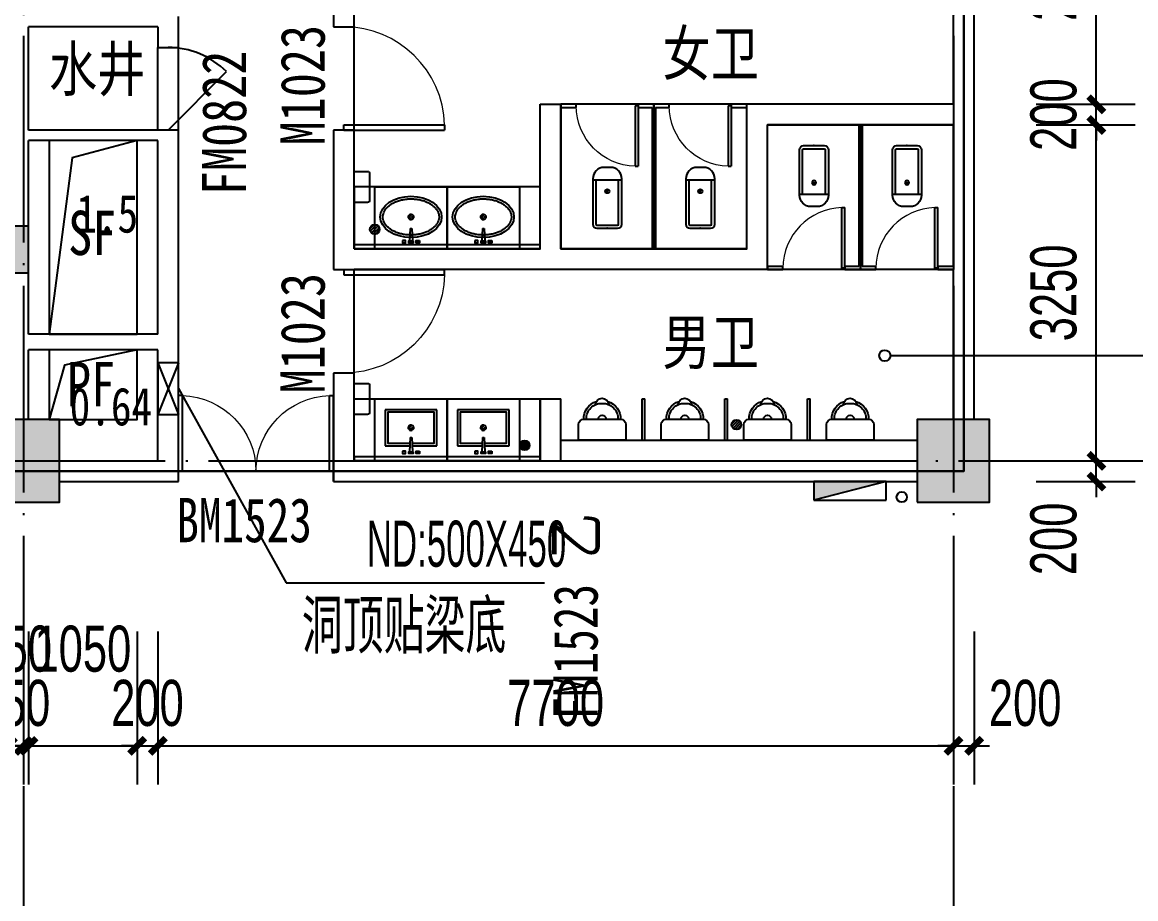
# Model space of a CAD drawing. Extents: x -409435 to 356702, y -107829 to 330904.
# Drawn here: x 32389 to 43164, y 92564 to 101044 of the extents above; entities that cross this region are included whole.
import ezdxf
from ezdxf.xclip import XClip

# ---------------------------------------------------------------- set-up
doc = ezdxf.new("R2010")
doc.units = 0
doc.header["$LTSCALE"] = 1000
doc.header["$MEASUREMENT"] = 0
doc.header["$XCLIPFRAME"] = 0
doc.linetypes.add('104-14# 核心筒$0$DOTE', pattern=[2.4200000000000004, 2, -0.2, 0.02, -0.2])
for name, color, linetype in [('01-标注_尺寸', 124, 'Continuous'), ('01-标注_符号', 200, 'Continuous'), ('104-14# 核心筒$0$02-TEXT_标注', 130, 'Continuous'), ('104-14# 核心筒$0$02-TEXT_门窗', 151, 'Continuous'), ('104-14# 核心筒$0$A-C_门', 150, 'Continuous'), ('104-14# 核心筒$0$A-I_卫-洁具', 241, 'Continuous'), ('104-14# 核心筒$0$A-I_卫-隔断', 214, 'Continuous'), ('104-14# 核心筒$0$A-TECH_水', 3, 'Continuous'), ('104-14# 核心筒$0$A-TECH_结构', 21, 'Continuous'), ('104-14# 核心筒$0$A_AXIS-轴线', 36, '104-14# 核心筒$0$DOTE'), ('104-14# 核心筒$0$A_STR-砌块墙', 121, 'Continuous'), ('104-14# 核心筒$0$A_STR-砼柱', 51, 'Continuous'), ('104-14# 核心筒$0$DOOR_FIRE', 220, 'Continuous'), ('104-14# 核心筒$0$DOOR_FIRE_TEXT', 7, 'Continuous'), ('PUB_HATCH', 8, 'Continuous'), ('X-104 14#平面$0$02-TEXT_门窗', 151, 'Continuous'), ('X-104 14#平面$0$A-C_门', 150, 'Continuous'), ('X-104 14#平面$0$A-TECH_暖通', 6, 'Continuous'), ('X-104 14#平面$0$A-TECH_水', 3, 'Continuous'), ('X-104 14#平面$0$A_STR-砌块墙', 121, 'Continuous'), ('X-104 14#平面$0$DOOR_FIRE_TEXT', 7, 'Continuous'), ('建-标注-文本', 254, 'Continuous'), ('建-标注-索引', 75, 'Continuous')]:
    doc.layers.add(name, color=color, linetype=linetype)
doc.layers.add('104-14# 核心筒$0$04-不打印_辅助线', color=165, linetype='Continuous', plot=False)
doc.layers.add('X-104 14#平面$0$000套内', color=226, linetype='Continuous', lineweight=30, plot=False)
doc.styles.add('104-14# 核心筒$0$_TCH_SPACE', font='STXIHEI_0.TTF', dxfattribs={"width": 0.8, "height": 5})
doc.styles.add('104-14# 核心筒$0$_TCH_WINDOW', font='STXIHEI_0.TTF', dxfattribs={"width": 0.8, "height": 3.5})
doc.styles.add('104-14# 核心筒$0$Standard', font='STXIHEI_0.TTF', dxfattribs={"width": 0.8})
doc.styles.add('_TCH_DIM', font='ros.shx', dxfattribs={"width": 0.8, "height": 2, "bigfont": 'jd.shx'})
doc.styles.add('_TCH_DIM_T3', font='ros.shx', dxfattribs={"width": 0.7058823529411765, "bigfont": 'jd.shx'})
doc.styles.add('X-104 14#平面$0$_TCH_WINDOW', font='STXIHEI_0.TTF', dxfattribs={"width": 0.75, "height": 3.5})
doc.dimstyles.new('_TCH_ARCH&&150', dxfattribs={"dimtxt": 446.25, "dimasz": 150, "dimexe": 375, "dimexo": 450, "dimgap": 189.375, "dimtad": 1, "dimdec": 0, "dimzin": 0, "dimdsep": 46, "dimtxsty": '_TCH_DIM_T3', "dimblk": 'ARCHTICK', "dimcen": 0.09, "dimclrt": 7, "dimazin": 2, "dimtfac": 1, "dimtdec": 0, "dimtix": 1, "dimtmove": 2, "dimatfit": 3, "dimfxl": 0, "dimtolj": 1, "dimtzin": 0, "dimarcsym": 0})

# ---------------------------------------------------------------- blocks, each defined once
blk = doc.blocks.new('104-14# 核心筒$0$jhat')
for p, q in [((-395, -250.0000000000582), (-395, 249.9999999999418)), ((-395, 249.9999999999418), (-44.99999999994179, 249.9999999999418)), ((-44.99999999994179, 249.9999999999418), (-44.99999999994179, 11.73657725605881)), ((-219.9999999999418, 32.25599999987753), (-219.9999999999418, 5.03999999986263)), ((-124.8214514199644, 8.000000000058208), (11.68149024352897, 14.3899337601033)), ((-124.8214514199644, 7.999999999941792), (-124.8214514199644, -8.000000000058208)), ((11.68149024352897, 14.3899337601033), (11.68149024352897, -14.3899337601033)), ((-225.0399999999208, -1.164153218269348e-10), (-253.7679999999236, -1.164153218269348e-10)), ((-219.9999999999418, -5.040000000095461), (-219.9999999999418, -32.76000000012573)), ((-186.7359999999171, -1.164153218269348e-10), (-214.9599999999045, -1.164153218269348e-10)), ((-124.8214514199644, -8.000000000058208), (11.68149024352897, -14.3899337601033)), ((-44.99999999994179, -12.38077738613356), (-44.99999999994179, -250.0000000000582)), ((-44.99999999994179, -250.0000000000582), (-395, -250.0000000000582))]:
    blk.add_line(p, q)
at = {"color": 8}
blk.add_lwpolyline([(-69.99999999994179, -11.06304409715813), (-69.99999999994179, -225.0000000000582), (-370, -225.0000000000582), (-370, 224.9999999999418), (-69.99999999994179, 224.9999999999418), (-69.99999999994179, 10.56628493819153)], dxfattribs=at)
at = {"ltscale": 1000, "const_width": 0.8399999999999999}
blk.add_lwpolyline([(-219.5799999999581, 0.1399999998975545, 0.9999999999999999), (-220.4199999999255, 0.1399999998975545, 0.9999999999999999)], format="xyb", close=True, dxfattribs=at)
for points in [[(7.191454842337407, 81.35012003820157), (30, 81.35012003820157), (30, 51.35012003820157), (7.191454842337407, 51.35012003820157)], [(11.68149024352897, -21.35012003820157), (30, -21.35012003820157), (30, 21.35012003820157), (11.68149024352897, 21.35012003820157)], [(7.191454842337407, -81.35012003820157), (30, -81.35012003820157), (30, -51.35012003820157), (7.191454842337407, -51.35012003820157)]]:
    blk.add_lwpolyline(points, close=True)
blk.add_circle((-219.9999999999418, -1.164153218269348e-10), 25.2)
at = {"layer": '104-14# 核心筒$0$04-不打印_辅助线'}
blk.add_lwpolyline([(100.0000000001164, -350), (100.0000000000582, 350), (-499.9999999999418, 350), (-499.9999999998836, -350)], close=True, dxfattribs=at)
blk = doc.blocks.new('104-14# 核心筒$0$$lvtry$00000200')
at = {"color": 0}
for p, q in [((-109.7834388052506, -40.0000000100008, 1e-08), (-109.7834388052433, -469.6564289897615, 1e-08)), ((99.78343880524335, -30.0000000100008, 1e-08), (-99.78343880524335, -30.0000000100008, 1e-08)), ((109.7834388052361, -469.6564289897615, 1e-08), (109.7834388052361, -40.0000000100008, 1e-08))]:
    blk.add_line(p, q, dxfattribs=at)
at = {"color": 0, "elevation": 1e-08}
blk.add_lwpolyline([(99.78343880524335, -1.000080374069512e-08), (-99.78343880524335, -1.000080374069512e-08, 0.4142135623730951), (-139.7834388052433, -40.0000000100008), (-139.7834388052433, -479.6564289897615, 0.4142135623730951), (-29.78343880524335, -589.6564289897615), (29.78343880523607, -589.6564289897615, 0.4142135623730903), (139.7834388052361, -479.6564289897633), (139.7834388052361, -40.0000000100008, 0.4142135623730951)], format="xyb", close=True, dxfattribs=at)
blk.add_lwpolyline([(139.7834388052361, -469.6564289897615), (-139.7834388052433, -469.6564289897615)], dxfattribs=at)
at = {"color": 0}
blk.add_circle((0, -358.6146012114659, 1e-08), 20, dxfattribs=at)
for centre, start, end in [((-99.78343880525063, -40.0000000100008, 1e-08), 90, 180), ((99.78343880523607, -40.0000000100008, 1e-08), 0, 90)]:
    blk.add_arc(centre, 10, start, end, dxfattribs=at)
for p in [(0, 0), (0, -358.6146012114659, 1e-08)]:
    blk.add_point(p, dxfattribs=at)
blk = doc.blocks.new('104-14# 核心筒$0$hgfasg')
at = {"layer": '104-14# 核心筒$0$04-不打印_辅助线'}
blk.add_lwpolyline([(-450, 1400), (450, 1400), (450, 0), (-450, 0)], close=True, dxfattribs=at)
at = {"yscale": -1}
blk.add_blockref('104-14# 核心筒$0$$lvtry$00000200', (0, 200), dxfattribs=at)
blk = doc.blocks.new('104-14# 核心筒$0$A-toilet-F2$0$A-toilet-F3$0$xb')
for p, q in [((-228.5999999991618, 152.3999999994412), (-228.6000000010245, 9.313225746154785e-10)), ((177.7999999998137, 203.2000000000698), (-177.7999999993481, 203.1999999994878)), ((228.6000000010245, -9.313225746154785e-10), (228.6000000005588, 152.3999999997905)), ((-228.6000000010245, 9.313225746154785e-10), (228.6000000010245, -9.313225746154785e-10))]:
    blk.add_line(p, q)
for centre, radius, start, end in [((-6.349999998696148, 209.549999998766), 171.56755229355, 106.6068803142738, 182.1210963969083), ((-6.349999998696148, 209.549999998766), 146.16755229355, 87.87890362284142, 182.1210963969083), ((9.313225746154785e-10, 342.8999999993248), 63.50000000000001, 1.07073087239469, 178.9292691276053), ((6.350000001490116, 209.549999998766), 146.16755229355, 357.8789036030917, 92.12109637715858), ((6.350000001490116, 209.549999998766), 171.56755229355, 357.8789036030917, 73.39311968572625), ((1.396983861923218e-09, 203.1999999987893), 38.1, 0, 180), ((-177.7999999993481, 152.3999999992084), 50.8, 90, 180), ((177.8000000002794, 152.3999999997905), 50.8, 0, 90)]:
    blk.add_arc(centre, radius, start, end)
blk = doc.blocks.new('104-14# 核心筒$0$meae')
for p, q in [((-215.039999999979, 0), (-243.7679999999818, 0)), ((-210, 5.039999999979045), (-210, 32.76000000000931)), ((-176.7359999999753, 0), (-204.9599999999627, 0)), ((-99.54815868195146, 8), (21.68149024352897, 14.3899337600451)), ((-99.54815868195146, -7.999999999941792), (-99.54815868195146, 8)), ((21.68149024352897, -14.3899337601033), (21.68149024352897, 14.3899337600451)), ((-210, -32.25599999999395), (-210, -5.039999999979045)), ((-99.54815868195146, -8.000000000058208), (21.68149024352897, -14.3899337601033))]:
    blk.add_line(p, q)
at = {"const_width": 0.8399999999999999}
blk.add_lwpolyline([(-209.5800000000163, -0.1400000000139698, -0.9999999999999999), (-210.4199999999837, -0.1400000000139698, -0.9999999999999999)], format="xyb", close=True, dxfattribs=at)
for points in [[(17.19145484233741, 81.35012003820157), (40, 81.35012003820157), (39.99999999994179, 51.35012003820157), (17.1914548422792, 51.35012003820157)], [(21.68149024352897, 21.35012003820157), (40, 21.35012003820157), (40, -21.35012003820157), (21.68149024352897, -21.35012003820157)], [(17.19145484233741, -81.35012003820157), (40, -81.35012003820157), (39.99999999994179, -51.35012003820157), (17.1914548422792, -51.35012003820157)]]:
    blk.add_lwpolyline(points, close=True)
blk.add_circle((-210, 0), 25.2)
blk.add_ellipse((-210, 0), major_axis=(0, -296.8388870928175), ratio=0.6737661697857759)
at = {"color": 8}
blk.add_open_spline([(-210, -271.838887092832), (-201.6286662275088, -271.838887092832), (-193.2556980797672, -270.8834744876949), (-176.5567826171755, -267.0318226981908), (-168.2292954665609, -264.1331208487391), (-151.7464247078751, -256.3412992825033), (-143.592075161112, -251.4461166422116), (-127.6688291439204, -239.6628589069005), (-119.9016611408442, -232.7743547918508), (-105.0053654383519, -217.100718463771), (-97.87740360945463, -208.3160983382841), (-84.50442564953119, -189.0367220979533), (-78.25994529254967, -178.5426552897552), (-66.86596525227651, -156.1005802754662), (-61.71665413689334, -144.1531549534993), (-52.68240508378949, -119.1104159536771), (-48.79751711455174, -106.0155586157343), (-42.41598126577446, -79.01830609660828), (-39.91934085072717, -65.11628590768669), (-36.39207964838715, -36.86706837144447), (-35.3614577781409, -22.5202054088586), (-34.79793056182098, 6.244822261855006), (-35.26502483320655, 20.66266644134885), (-37.68259151588427, 49.19399507466005), (-39.63306519814068, 63.30715293157846), (-44.95700291811954, 90.86129060061648), (-48.33046480413759, 104.3019146881416), (-56.39392556494568, 130.1611448710319), (-61.0838973345235, 142.5793309712317), (-71.62818411248736, 166.0733063118532), (-77.48238030000357, 177.1485642623738), (-90.15903716551838, 197.6798496269621), (-96.98112566315103, 207.1352148510632), (-111.3602107425686, 224.2113378457143), (-118.9163064261083, 231.8314545630128), (-134.510733252624, 245.1036245926516), (-142.547481424408, 250.7556368449004), (-158.868371842138, 260.0530890176306), (-167.1509793659789, 263.6999722997425), (-183.7976203592261, 269.0257272459567), (-192.162095878215, 270.7072330619558), (-208.8995512870024, 272.153067119536), (-217.2755150526064, 271.9185741905239), (-234.0031495776493, 269.526916392555), (-242.3573442720808, 267.3679324407713), (-258.9526960913208, 261.0731867576833), (-267.1936322519905, 256.9349128940958), (-283.3781850557425, 246.65468100406), (-291.3201072766096, 240.5117016318836), (-306.6623222918133, 226.2813428560039), (-314.0611830068519, 218.1942343084957), (-328.0653621423407, 200.2301868745126), (-334.6699371464783, 190.353927289194), (-346.859358667396, 169.044026111078), (-352.4439172392595, 157.6110181525), (-362.4072642970132, 133.476927122334), (-366.7859668953461, 120.7763437553076), (-374.1964356524404, 94.43610308453208), (-377.2281845823745, 80.79684587812517), (-381.8495765395346, 52.93462008907227), (-383.4392193020904, 38.71199739631265), (-385.1273327118251, 10.0537408667733), (-385.225804392132, -4.381569712015335), (-383.9285565786413, -33.08909023553133), (-382.5328362500295, -47.36097819061251), (-378.2902226594742, -75.36972922243876), (-375.4433290168527, -89.10625087702647), (-368.3874579074909, -115.6863969620317), (-364.1784936326439, -128.529630749661), (-354.5335200406262, -152.9902308470919), (-349.097582319926, -164.6071133053629), (-337.1786070214584, -186.3198765731067), (-330.6958189697471, -196.415140855941), (-316.9037533847149, -214.843760280055), (-309.5951420506462, -223.1764269854757), (-294.4000191528467, -237.9131964488188), (-286.5148495539906, -244.3169298697612), (-270.41386736813, -255.1213227973203), (-262.1997869724291, -259.5227866767091), (-245.6385630253353, -266.3373192788567), (-237.2919559226721, -268.7527736420161), (-222.6272707111784, -271.2949484957498), (-216.3134306632564, -271.838887092832), (-210, -271.838887092832)], degree=3, knots=[0, 0, 0, 0, 0.1541728099079682, 0.1541728099079682, 0.3083456198159364, 0.3083456198159364, 0.4625184297239047, 0.4625184297239047, 0.6166912396318729, 0.6166912396318729, 0.7708640495398411, 0.7708640495398411, 0.9250368594478093, 0.9250368594478093, 1.079209669355778, 1.079209669355778, 1.233382479263746, 1.233382479263746, 1.387555289171714, 1.387555289171714, 1.541728099079682, 1.541728099079682, 1.69590090898765, 1.69590090898765, 1.850073718895619, 1.850073718895619, 2.004246528803587, 2.004246528803587, 2.158419338711555, 2.158419338711555, 2.312592148619523, 2.312592148619523, 2.466764958527492, 2.466764958527492, 2.62093776843546, 2.62093776843546, 2.775110578343428, 2.775110578343428, 2.929283388251396, 2.929283388251396, 3.083456198159364, 3.083456198159364, 3.237629008067333, 3.237629008067333, 3.391801817975301, 3.391801817975301, 3.545974627883269, 3.545974627883269, 3.700147437791237, 3.700147437791237, 3.854320247699206, 3.854320247699206, 4.008493057607174, 4.008493057607174, 4.162665867515142, 4.162665867515142, 4.31683867742311, 4.31683867742311, 4.471011487331078, 4.471011487331078, 4.625184297239047, 4.625184297239047, 4.779357107147015, 4.779357107147015, 4.933529917054983, 4.933529917054983, 5.087702726962951, 5.087702726962951, 5.24187553687092, 5.24187553687092, 5.396048346778888, 5.396048346778888, 5.550221156686856, 5.550221156686856, 5.704393966594824, 5.704393966594824, 5.858566776502792, 5.858566776502792, 6.012739586410761, 6.012739586410761, 6.166912396318729, 6.166912396318729, 6.283185307179586, 6.283185307179586, 6.283185307179586, 6.283185307179586], dxfattribs=at)
at = {"layer": '104-14# 核心筒$0$04-不打印_辅助线'}
blk.add_lwpolyline([(-499.9999999998836, -349.9999999999418), (-499.9999999998836, 350.0000000000582), (100.0000000001164, 350.0000000000582), (100.0000000001164, -349.9999999999418)], close=True, dxfattribs=at)
blk = doc.blocks.new('104-14# 核心筒$0$A$C0B6E3E5F')
at = {"layer": '104-14# 核心筒$0$A-I_卫-隔断'}
for p, q in [((-12.5, 1.530808498934192e-15), (-12.5, 400)), ((-12.5, 400), (12.5, 400)), ((12.5, 0), (12.5, 400)), ((-12.5, 1.530808498934192e-15), (12.5, 0))]:
    blk.add_line(p, q, dxfattribs=at)
blk = doc.blocks.new('104-14# 核心筒$0$$DorLib2D$00000001')
for p, q in [((0.45, 0.9750000000000001), (0.5000000000000002, 0.9750000000000001)), ((0.45, 0), (0.45, 0.9750000000000001)), ((0.5, 0), (0.5, 0.9750000000000001)), ((0.5, 0), (0.45, 0))]:
    blk.add_line(p, q)
at = {"lineweight": 13}
blk.add_arc((0.475, 0), 0.975, 91.4692835813538, 180, dxfattribs=at)
blk = doc.blocks.new('104-14# 核心筒$0$$DorLib2D$00000114')
at = {"color": 0}
blk.add_line((0.4999999999999964, 3.552713678800501e-15), (-0.2071067811864751, 0.7071067811864857), dxfattribs=at)
blk.add_arc((0.5000000000013856, -1.154631945610163e-12), 1.000000000001696, 135, 180, dxfattribs=at)
blk = doc.blocks.new('_FZH')
blk.add_lwpolyline([(-0.5, -0.5), (0.5, -0.5), (0.5, 0.5), (-0.5, 0.5)], close=True)
at = {"layer": 'PUB_HATCH'}
blk.add_solid([(-0.5, -0.5), (0.5, -0.5), (-0.5, 0.5), (0.5, 0.5)], dxfattribs=at)
blk = doc.blocks.new('104-14# 核心筒$0$$TwtSys$00000141')
for p, q in [((-94.19606303561523, 7.672111694559135), (-10.08309029082739, 91.78508443935061)), ((-94.19606303561523, 7.672111694559135), (-10.08309029082739, 91.78508443935061)), ((-87.21916889109707, -35.05448014085778), (35.05448014085778, 87.21916889110071)), ((-87.21916889109707, -35.05448014085778), (35.05448014085778, 87.21916889110071)), ((-66.46803743153214, -66.46803743153941), (66.46803743153214, 66.46803743153214)), ((-66.46803743153214, -66.46803743153578), (66.46803743153214, 66.46803743153214)), ((-32.35611368903483, -87.061266563549), (87.58274635417911, 32.87759347966494)), ((-32.35611368903483, -87.061266563549), (87.58274635417911, 32.87759347966858)), ((11.43110768805855, -92.25951895252001), (92.2594807012465, -11.43114593933933)), ((11.43110768805855, -92.25951895252001), (92.2594807012465, -11.43114593933933))]:
    blk.add_line(p, q)
blk.add_circle((0, 0), 94)
blk.add_circle((0, 0), 94)
blk = doc.blocks.new('104-14# 核心筒')
at = {"layer": '104-14# 核心筒$0$A-C_门'}
for p, q in [((35599.99999999991, 100000.0002015418), (35599.99999999993, 101000.0002015418)), ((35599.99999999982, 97650.00020154276), (35599.99999999985, 98650.00020154276))]:
    blk.add_line(p, q, dxfattribs=at)
at = {"layer": '104-14# 核心筒$0$A-I_卫-洁具', "ltscale": 0.1}
blk.add_line((37599.99999999994, 97000.00000000004), (41049.99999999996, 97000.00000000004), dxfattribs=at)
for points in [[(35600.00000000102, 99300.00020154228), (35600.00000000102, 99600.00020154228), (35730.00000000102, 99600.00020154228, -0.414213562373095), (35750.00000000102, 99580.00020154228), (35750.00000000102, 99320.00020154228, -0.414213562373095), (35730.00000000102, 99300.00020154228)], [(35599.99999999969, 97249.99999999475), (35599.99999999969, 97549.99999999475), (35729.99999999969, 97549.99999999475, -0.414213562373095), (35749.99999999969, 97529.99999999475), (35749.99999999969, 97269.99999999475, -0.414213562373095), (35729.99999999969, 97249.99999999475)]]:
    blk.add_lwpolyline(points, format="xyb", close=True, dxfattribs=at)
for points in [[(35600.00000000102, 98850.00020154228), (37399.99999999985, 98850.00020154135), (37399.99999999985, 99450.00020154135), (35600.00000000102, 99450.00020154228)], [(35599.99999999946, 98850.00020154282), (37399.99999999969, 98850.00020154247), (37399.99999999969, 98890.00020154247), (35599.99999999946, 98890.00020154282)], [(37399.99999999948, 96799.99999999674), (35599.99999999968, 96799.99999999475), (35599.99999999968, 97399.99999999475), (37399.99999999948, 97399.99999999674)], [(35599.99999999967, 96800.00000000281), (37399.99999999977, 96800.00000000125), (37399.99999999977, 96840.00000000125), (35599.99999999967, 96840.00000000281)]]:
    blk.add_lwpolyline(points, close=True, dxfattribs=at)
at = {"layer": '104-14# 核心筒$0$A-I_卫-隔断'}
for p, q in [((37749.99999989271, 100250.0002015421), (37599.99999999776, 100250.0002015418)), ((37599.99999999776, 100250.0002015418), (37599.99999999776, 100220.0002015418)), ((37599.99999999776, 100220.0002015418), (37749.99999989271, 100220.0002015417)), ((38349.99999989101, 100250.0002015418), (37749.99999989101, 100250.0002015418)), ((37749.99999989271, 100220.0002015417), (37749.99999989271, 100250.0002015421)), ((38499.99999999776, 100250.0002015418), (38349.99999988874, 100250.0002015421)), ((38349.99999988874, 100250.0002015421), (38349.99999988874, 100220.0002015415)), ((38349.99999988874, 100220.0002015415), (38484.99999999796, 100220.0002015416)), ((38484.99999999796, 100220.0002015416), (38484.99999999776, 98850.00020154181)), ((38649.99999988874, 100250.000201542), (38499.99999999566, 100250.0002015418)), ((38514.99999999796, 100220.0002015416), (38649.99999988874, 100220.0002015417)), ((38514.99999999796, 100220.0002015416), (38514.99999999776, 98850.00020154181)), ((39249.99999988893, 100250.0002015418), (38649.99999988893, 100250.0002015418)), ((38649.99999988874, 100220.0002015417), (38649.99999988874, 100250.000201542)), ((39399.99999999988, 100250.0002015418), (39249.99999988874, 100250.000201542)), ((39249.99999988874, 100250.000201542), (39249.99999988874, 100220.0002015418)), ((39249.99999988874, 100220.0002015418), (39399.99999999988, 100220.0002015418)), ((39399.99999999988, 100220.0002015418), (39399.99999999988, 100250.0002015418)), ((40484.99999999997, 100050.0002015433), (40484.99999989062, 98680.00020154275)), ((40514.99999999997, 100050.0002015421), (40484.99999999997, 100050.0002015433)), ((40514.99999999997, 100050.0002015421), (40514.99999989062, 98680.00020154243)), ((38514.99999999776, 98850.00020154181), (38484.99999999776, 98850.00020154181)), ((39749.99999989271, 98680.00020154215), (39599.99999999994, 98680.00020154251)), ((39599.99999999994, 98680.00020154251), (39599.99999999994, 98650.00020154251)), ((39599.99999999994, 98650.00020154251), (39749.99999989271, 98650.0002015428)), ((39749.99999989271, 98650.0002015428), (39749.99999989271, 98680.00020154215)), ((40349.99999989111, 98650.00020154251), (39749.99999989111, 98650.00020154251)), ((40484.99999989062, 98680.00020154275), (40349.99999989271, 98680.00020154231)), ((40349.99999989271, 98680.00020154231), (40349.99999989271, 98650.0002015428)), ((40349.99999989271, 98650.0002015428), (40499.99999989064, 98650.00020154251)), ((40499.99999989064, 98650.00020154251), (40649.99999989271, 98650.00020154273)), ((40649.99999989272, 98680.00020154205), (40514.99999989062, 98680.00020154243)), ((40649.99999989271, 98650.00020154273), (40649.99999989272, 98680.00020154205)), ((41249.99999989112, 98650.00020154251), (40649.99999989112, 98650.00020154251)), ((41399.9999999998, 98680.00020154243), (41249.99999989272, 98680.00020154205)), ((41249.99999989272, 98680.00020154205), (41249.99999989271, 98650.00020154266)), ((41249.99999989271, 98650.00020154266), (41400.00000000007, 98650.00020154243))]:
    blk.add_line(p, q, dxfattribs=at)
at = {"layer": '104-14# 核心筒$0$A-TECH_结构'}
for points in [[(33499.99999998781, 99900.00000000057), (32649.99999999308, 99900.00000000258), (32649.99999999201, 98025.00000000237), (33499.99999998674, 98025.00000000148), (33499.99999998781, 99900.00000000175), (32870.95831192112, 99732.08693379544), (32649.99999999201, 98025.00000000237)], [(33499.99999998674, 97875.00000000154), (32649.99999999553, 97875.00000000033), (32649.99999999553, 97200.00000000033), (33499.99999998674, 97200.00000000131), (33499.99999998674, 97875.00000000154), (32798.04825340072, 97725.11059396142), (32649.99999999553, 97200.00000000033)]]:
    blk.add_lwpolyline(points, dxfattribs=at)
at = {"layer": '104-14# 核心筒$0$A_AXIS-轴线'}
for p, q in [((32399.99999999997, 139633.6034567634), (32399.99999999997, 80554.87603027455)), ((41399.99999999997, 139633.6034567634), (41399.99999999997, 80554.87603027455)), ((-9370.123865286841, 96800), (120259.9219097959, 96800))]:
    blk.add_line(p, q, dxfattribs=at)
at = {"layer": '104-14# 核心筒$0$A_STR-砌块墙'}
for p, q in [((41600.00000000003, 100150.0002015422), (41600.00000000009, 103000.0002015424)), ((41400.00000000004, 100250.000201542), (41400.00000000009, 102800.0002015424)), ((35399.99999999997, 102000.0002014752), (35399.99999999996, 101000.0002015417)), ((35600.00000000001, 101000.0002015417), (35600.00000000002, 101900.0002014752)), ((33899.99999997811, 100800.0000000007), (33899.99999997632, 101100.0000000007)), ((33699.99999997685, 101000.0000000001), (32449.99999997624, 101000.0000000002)), ((32449.99999998243, 100000.0000000003), (32449.99999997624, 101000.0000000002)), ((33699.99999997685, 101000.0000000001), (33699.99999997832, 100799.9999999994)), ((35399.99999999996, 101000.0002015417), (35600.00000000001, 101000.0002015417)), ((33699.99999997832, 100799.9999999994), (33899.99999997811, 100800.0000000007)), ((37399.99999999969, 98850.00020154247), (37399.99999999988, 100250.0002015422)), ((37399.99999999988, 100250.0002015422), (37599.99999999988, 100250.0002015422)), ((37599.99999999969, 98850.00020154244), (37599.99999999988, 100250.0002015422)), ((41400.00000000004, 100250.000201542), (39399.99999999998, 100250.0002015421)), ((39399.99999999995, 98850.0002015424), (39399.99999999998, 100250.0002015421)), ((41600, 98665.00020154257), (41600.00000000003, 100150.0002015422)), ((33699.9999999832, 100000.0000000002), (32449.99999998243, 100000.0000000003)), ((33899.9999999832, 100000.0000000007), (33699.9999999834, 99999.99999999939)), ((33899.99999998364, 99950.00000000068), (33899.9999999832, 100000.0000000007)), ((35599.99999999998, 100000.0002015417), (35399.99999999993, 100000.0002015417)), ((35399.99999999993, 100000.0002015417), (35399.99999999985, 98750.0002015424)), ((35599.99999999991, 98850.00020154253), (35599.99999999998, 100000.0002015417)), ((41399.99999999984, 100050.0002015421), (39599.99999999999, 100050.0002015421)), ((39599.99999999996, 98650.00020154216), (39599.99999999999, 100050.0002015421)), ((41399.9999999998, 98680.00020154243), (41399.99999999984, 100050.0002015421)), ((33699.99999998401, 99900.00000000013), (32449.99999998293, 99900.00000000019)), ((32449.99999998835, 99069.99999997138), (32449.99999998293, 99900.00000000019)), ((33699.99999999593, 98025.00000000015), (33699.99999998401, 99900.00000000013)), ((33899.99999999635, 97950.00000000095), (33899.99999998364, 99950.00000000068)), ((37399.99999999969, 98850.00020154247), (35599.99999999991, 98850.00020154253)), ((39399.99999999995, 98850.0002015424), (37599.99999999969, 98850.00020154244)), ((35399.99999999985, 98750.0002015424), (35399.99999999993, 98650.00020154286)), ((32449.99999999454, 98025.00000000016), (32449.99999999107, 98619.99999997139)), ((35399.99999999993, 98650.00020154286), (35599.99999999959, 98650.00020154286)), ((37499.99999999987, 98650.00020154234), (35599.99999999974, 98650.00020154253)), ((39599.99999999996, 98650.00020154216), (37499.99999999985, 98650.00020154222)), ((41400.00000000009, 97200.00000000001), (41400.00000000007, 98650.00020154243)), ((41600.00000000001, 97200.00000000001), (41600, 98665.00020154257)), ((33699.99999999593, 98025.00000000015), (32449.99999999454, 98025.00000000016)), ((33900.00000000487, 96600.00000000033), (33899.99999999635, 97950.00000000095)), ((33699.99999999676, 97875.00000000029), (32449.99999999552, 97875.00000000029)), ((32449.99999999956, 97200), (32449.99999999552, 97875.00000000029)), ((33700.0000000036, 96800.00000000013), (33699.99999999676, 97875.00000000029)), ((35599.99999999956, 97650.00020154286), (35399.99999999985, 97650.00020154288)), ((35399.99999999985, 97650.00020154288), (35399.99999999965, 96600.00000000017)), ((35599.99999999967, 96800.00000000017), (35599.99999999956, 97650.00020154286)), ((37399.99999999994, 96800.00000000016), (37399.9999999998, 97400.00000000017)), ((37399.9999999998, 97400.00000000017), (37599.9999999998, 97400.00000000017)), ((37599.99999999994, 96800.00000000019), (37599.9999999998, 97400.00000000017)), ((32750, 96800.00000000009), (33700.0000000036, 96800.00000000013)), ((35599.99999999967, 96800.00000000017), (37399.99999999994, 96800.00000000016)), ((37599.99999999994, 96800.00000000019), (41050, 96800.00000000006)), ((32750, 96600.00000000048), (33900.00000000487, 96600.00000000033)), ((35399.99999999965, 96600.00000000017), (37499.99999999977, 96600.00000000017)), ((37499.99999999977, 96600.00000000017), (41050, 96600.00000000006))]:
    blk.add_line(p, q, dxfattribs=at)
at = {"layer": '104-14# 核心筒$0$DOOR_FIRE'}
for p, q in [((33699.99999998332, 99999.99999999939), (33699.99999997823, 100799.9999999994)), ((33899.99999998332, 100000.0000000007), (33899.99999997823, 100800.0000000007))]:
    blk.add_line(p, q, dxfattribs=at)
for p in [(38399.99999998513, 97000.00000000004), (39199.99999998513, 97000.00000000004), (39999.99999998513, 97000.00000000004)]:
    blk.add_blockref('104-14# 核心筒$0$A$C0B6E3E5F', p)
at = {"layer": '104-14# 核心筒$0$A-C_门'}
ref = blk.add_blockref('104-14# 核心筒$0$$DorLib2D$00000001', (35499.99999999992, 100500.0002015418), dxfattribs=dict(at, xscale=-1000, yscale=-1000, zscale=200, rotation=89.99999999999795))
ref.add_attrib('A', 'M1023', (35315.53964253458, 99852.5984548169), dxfattribs={"layer": '104-14# 核心筒$0$02-TEXT_门窗', "height": 428.1386462882095, "rotation": 89.99999999999795, "style": '104-14# 核心筒$0$_TCH_WINDOW', "width": 0.8})
ref = blk.add_blockref('104-14# 核心筒$0$$DorLib2D$00000001', (35499.99999999983, 98150.00020154276), dxfattribs=dict(at, xscale=1000, yscale=-1000, zscale=200, rotation=89.99999999999795))
ref.add_attrib('A', 'M1023', (35315.53964253447, 97452.59845481793), dxfattribs={"layer": '104-14# 核心筒$0$02-TEXT_门窗', "height": 428.1386462882095, "rotation": 89.99999999999795, "style": '104-14# 核心筒$0$_TCH_WINDOW', "width": 0.8})
at = {"layer": '104-14# 核心筒$0$A-I_卫-洁具', "ltscale": 0.1, "xscale": -1}
for name, p in [('104-14# 核心筒$0$hgfasg', (38049.99999999997, 98850.00020154216)), ('104-14# 核心筒$0$hgfasg', (38949.99999999776, 98850.00020154216)), ('104-14# 核心筒$0$A-toilet-F2$0$A-toilet-F3$0$xb', (37999.99999998536, 97000.00000000004)), ('104-14# 核心筒$0$A-toilet-F2$0$A-toilet-F3$0$xb', (38799.99999998536, 97000.00000000004)), ('104-14# 核心筒$0$A-toilet-F2$0$A-toilet-F3$0$xb', (39599.99999998536, 97000.00000000004)), ('104-14# 核心筒$0$A-toilet-F2$0$A-toilet-F3$0$xb', (40399.99999998536, 97000.00000000004))]:
    blk.add_blockref(name, p, dxfattribs=at)
at = {"layer": '104-14# 核心筒$0$A-I_卫-洁具', "ltscale": 0.1}
for name, p, rotation in [('104-14# 核心筒$0$hgfasg', (40049.99999999994, 100050.0002015422), 180), ('104-14# 核心筒$0$hgfasg', (40949.99999999994, 100050.0002015422), 180), ('104-14# 核心筒$0$meae', (36150.00000000003, 98950.00020154228), 270), ('104-14# 核心筒$0$meae', (36849.99999999997, 98950.00020154251), 270)]:
    blk.add_blockref(name, p, dxfattribs=dict(at, rotation=rotation))
at = {"layer": '104-14# 核心筒$0$A-I_卫-洁具', "ltscale": 0.1, "xscale": -1, "rotation": 90}
for p in [(36150.00000000003, 96899.99999999668), (36850.00000000003, 96899.99999999668)]:
    blk.add_blockref('104-14# 核心筒$0$jhat', p, dxfattribs=at)
at = {"layer": '104-14# 核心筒$0$A-I_卫-隔断', "xscale": -600, "zscale": 30, "rotation": 180}
for p, yscale in [((38049.99999989101, 100235.0002015418), 600), ((38949.99999988893, 100235.0002015418), 600), ((40049.99999989111, 98665.00020154251), -600), ((40949.99999989112, 98665.00020154251), -600)]:
    blk.add_blockref('104-14# 核心筒$0$$DorLib2D$00000001', p, dxfattribs=dict(at, yscale=yscale))
at = {"layer": '104-14# 核心筒$0$A-TECH_水', "xscale": 0.5, "yscale": 0.5, "zscale": 0.5}
for p in [(35800.00000000099, 99039.57995336136), (39299.99999998393, 97150.00000000006)]:
    blk.add_blockref('104-14# 核心筒$0$$TwtSys$00000141', p, dxfattribs=at)
at = {"layer": '104-14# 核心筒$0$A-TECH_水', "xscale": 0.5, "yscale": 0.5, "zscale": 0.5, "rotation": 315}
blk.add_blockref('104-14# 核心筒$0$$TwtSys$00000141', (37249.79271546158, 96949.99999999642), dxfattribs=at)
at = {"layer": '104-14# 核心筒$0$A_STR-砼柱'}
for p, xscale, yscale, zscale in [((32349.99999999689, 98844.99999997103), 200, 450, 450), ((32399.99999999996, 96800.00000000004), 700, 800, 800), ((41399.99999999996, 96800.00000000004), 700, 800, 800)]:
    blk.add_blockref('_FZH', p, dxfattribs=dict(at, xscale=xscale, yscale=yscale, zscale=zscale))
at = {"layer": '104-14# 核心筒$0$DOOR_FIRE', "xscale": -800, "yscale": -800, "zscale": 200, "rotation": 90.00000000036432}
blk.add_blockref('104-14# 核心筒$0$$DorLib2D$00000114', (33799.99999998078, 100400), dxfattribs=at)
at = {"layer": '104-14# 核心筒$0$02-TEXT_标注', "style": '104-14# 核心筒$0$Standard', "width": 0.8}
for s, p in [('女卫', (38583.42407939001, 100527.8189426833)), ('水井', (32646.43839587129, 100378.3321083366)), ('SF', (32832.29544509453, 98791.60914762056)), ('男卫', (38583.42407939001, 97734.75134032452)), ('PF', (32820.57999939911, 97328.6630067632))]:
    blk.add_text(s, height=428.1386462882095, dxfattribs=at).set_placement(p)
at = {"layer": '104-14# 核心筒$0$04-不打印_辅助线', "style": '104-14# 核心筒$0$_TCH_SPACE', "width": 0.8}
for s, p in [('1.5', (32910.64046315524, 99008.34299880354)), ('0.64', (32846.50043614486, 97143.13403747155))]:
    blk.add_text(s, height=366.9759825327511, dxfattribs=at).set_placement(p)
at = {"layer": '104-14# 核心筒$0$DOOR_FIRE_TEXT', "style": '104-14# 核心筒$0$_TCH_WINDOW', "width": 0.8}
blk.add_text('FM0822', height=428.1386462882095, rotation=90.00000000036432, dxfattribs=at).set_placement((34555.13133975866, 99371.32096070042))
blk = doc.blocks.new('X-104 14#平面$0$$TwtSys$00000434')
for p, q in [((-0.5, 0.5), (-0.5, -0.5)), ((-0.5, -0.5), (0.5, 0.5)), ((0.5, 0.5), (-0.5, 0.5)), ((0.5, -0.5), (0.5, 0.5)), ((-0.5, -0.5), (0.5, -0.5))]:
    blk.add_line(p, q)
blk.add_solid([(0.5, -0.5), (0.5, 0.5), (-0.5, -0.5)])
blk = doc.blocks.new('X-104 14#平面$0$A$C324F6C76')
at = {"layer": 'X-104 14#平面$0$A-TECH_水'}
blk.add_circle((-75000.00000000004, 96450.00000000009), 50, dxfattribs=at)
at = {"layer": 'X-104 14#平面$0$A-TECH_水', "xscale": -700, "yscale": -180, "zscale": 700, "rotation": 359.9999999999978}
blk.add_blockref('X-104 14#平面$0$$TwtSys$00000434', (-75500, 96510.00000000006), dxfattribs=at)
blk = doc.blocks.new('*U418')
blk.add_lwpolyline([(200.0000000000146, 0), (200.0000000000146, 500.0000000021573), (0, 500.0000000021573), (0, 0), (200.0000000000146, 0), (0, 500.0000000021573), (0, 0), (200.0000000000146, 500.0000000021573)])
blk = doc.blocks.new('X-104 14#平面$0$sdfjladfiididid')
at = {"layer": 'X-104 14#平面$0$A-TECH_暖通', "rotation": 180}
blk.add_blockref('*U418', (33899.99999999779, 97750.00000000029), dxfattribs=at)
blk = doc.blocks.new('X-104 14#平面$0$$DorLib2D$00000002')
for p, q in [((-0.5, -5.684341886080802e-17), (-0.5000000000000007, 0.4875)), ((-0.4750000000000007, 0.4875), (-0.5000000000000007, 0.4875)), ((-0.475, -2.842170943040401e-17), (-0.4750000000000007, 0.4875)), ((0.475, -2.842170943040401e-17), (0.4750000000000007, 0.4875)), ((0.4750000000000007, 0.4875), (0.5000000000000007, 0.4875)), ((0.5, -5.684341886080802e-17), (0.5000000000000007, 0.4875)), ((-0.5, -5.684341886080802e-17), (-0.475, -2.842170943040401e-17)), ((0.5, -5.684341886080802e-17), (0.475, -2.842170943040401e-17))]:
    blk.add_line(p, q)
at = {"lineweight": 13}
for centre, start, end in [((-0.4875, -4.263256414560601e-17), 0, 88.53071641864632), ((0.4875, -4.263256414560601e-17), 91.4692835813537, 180)]:
    blk.add_arc(centre, 0.4875, start, end, dxfattribs=at)
blk = doc.blocks.new('X-104 14#平面')
at = {"layer": 'X-104 14#平面$0$000套内'}
blk.add_lwpolyline([(23449.99999997408, 85694.67682755846), (23449.99999999808, 95599.99999999985), (26549.99999998094, 95599.99999999968), (26549.99999997618, 96799.9999999899), (32299.99999999985, 96800.00000001008), (32299.99999999984, 96700.00000000025), (41499.99999999997, 96700.00000000006), (41500.00000000015, 105700.0002015422), (36000.00000000017, 105700.0002015423), (36000.0000000002, 110450), (50399.99999999997, 110450), (50399.99999999997, 96800), (59399.99999999997, 96800), (59399.99999999997, 85343.10946673286), (40022.32293229448, 84342.9421127645), (40355.11795355842, 86432.77021739141), (23449.99999997408, 85694.67682755846)], close=True, dxfattribs=at)
at = {"layer": 'X-104 14#平面$0$A_STR-砌块墙'}
for p, q in [((33900.00000000487, 96600.00000000017), (33900.00000000487, 96800.00000000017)), ((35399.99999999965, 96600.00000000017), (35399.99999999965, 96800.00000000017))]:
    blk.add_line(p, q, dxfattribs=at)
ref = blk.add_blockref('104-14# 核心筒', (0, 0))
XClip(ref).set_block_clipping_path([(-38664.36238214614, -25499.99999999997), (139216.5485069363, 330900)])
for name, p in [('X-104 14#平面$0$A$C324F6C76', (115900, 0)), ('X-104 14#平面$0$sdfjladfiididid', (0, 0))]:
    blk.add_blockref(name, p)
at = {"layer": 'X-104 14#平面$0$A-C_门'}
ref = blk.add_blockref('X-104 14#平面$0$$DorLib2D$00000002', (34650.00000000226, 96700.00000000017), dxfattribs=dict(at, xscale=-1500, yscale=1500, zscale=200))
ref.add_attrib('A', 'BM1523', (33880.12418122504, 96013.08340860356), dxfattribs={"layer": 'X-104 14#平面$0$02-TEXT_门窗', "height": 428.1386462882095, "style": 'X-104 14#平面$0$_TCH_WINDOW', "width": 0.75})
at = {"layer": 'X-104 14#平面$0$DOOR_FIRE_TEXT', "style": 'X-104 14#平面$0$_TCH_WINDOW', "width": 0.75}
for s, p in [('乙', (37956.68773330092, 95854.38045851541)), ('FM1523', (37956.68773330092, 94298.29421397393))]:
    blk.add_text(s, height=428.1386462882095, rotation=90, dxfattribs=at).set_placement(p)
blk = doc.blocks.new('sjdfadsfiididdi')
at = {"layer": '建-标注-索引'}
for p, q in [((33899.99999999779, 97499.99999999921), (34943.58050796995, 95618.3701549751)), ((34943.58050796995, 95618.3701549751), (37442.76235464355, 95618.3701549751))]:
    blk.add_line(p, q, dxfattribs=at)
at = {"layer": '建-标注-文本', "style": '_TCH_DIM'}
for s, height, width, p in [('ND:500X450', 446.25, 0.5647058823529412, (35722.86235464355, 95775.8701549751)), ('洞顶贴梁底', 520.9302325581396, 0.8, (35094.09956394588, 94935.8701549751))]:
    blk.add_text(s, height=height, dxfattribs=dict(at, width=width)).set_placement(p)
blk = doc.blocks.new('_ArchTick')
at = {"color": 0, "linetype": 'ByBlock', "const_width": 0.4}
blk.add_lwpolyline([(-0.5, -0.5), (0.5, 0.5)], dxfattribs=at)
blk = doc.blocks.new('*D1283')
at = {"layer": '01-标注_尺寸', "color": 0, "lineweight": -2, "transparency": 16777216}
for p, q in [((42200.00000000018, 102800.0002015421), (43157.19438300442, 102800.0002015421)), ((42782.19438300442, 100250.000201542), (42782.19438300442, 102800.0002015421)), ((42200.00000000009, 100250.000201542), (43157.19438300442, 100250.000201542))]:
    blk.add_line(p, q, dxfattribs=at)
at = {"layer": 'Defpoints', "color": 0, "transparency": 16777216}
for p in [(41750.00000000018, 102800.0002015421), (42782.19438300442, 102800.0002015421), (41750.00000000009, 100250.000201542)]:
    blk.add_point(p, dxfattribs=at)
at = {"layer": '01-标注_尺寸', "color": 0, "lineweight": -2, "transparency": 16777216, "xscale": 150, "yscale": 150, "zscale": 150}
for p, rotation in [((42782.19438300442, 102800.0002015421), 90), ((42782.19438300442, 100250.000201542), 270)]:
    blk.add_blockref('_ArchTick', p, dxfattribs=dict(at, rotation=rotation))
at = {"layer": '01-标注_尺寸', "color": 7, "transparency": 16777216, "insert": (42369.6943830044, 101525.0002015421), "char_height": 446.25, "attachment_point": 5, "rotation": 90, "style": '_TCH_DIM_T3'}
blk.add_mtext('\\A1;2550', dxfattribs=at)
blk = doc.blocks.new('*D1284')
at = {"layer": '01-标注_尺寸', "color": 0, "lineweight": -2, "transparency": 16777216}
for p, q in [((42782.19438300437, 100250.000201542), (42782.19438300437, 100400.000201542)), ((42200.00000000009, 100250.000201542), (43157.19438300437, 100250.000201542)), ((42782.19438300437, 100050.000201542), (42782.19438300437, 100250.000201542)), ((42200.00000000008, 100050.000201542), (43157.19438300437, 100050.000201542)), ((42782.19438300437, 100050.000201542), (42782.19438300437, 99900.00020154203))]:
    blk.add_line(p, q, dxfattribs=at)
at = {"layer": 'Defpoints', "color": 0, "transparency": 16777216}
for p in [(41750.00000000009, 100250.000201542), (42782.19438300437, 100250.000201542), (41750.00000000008, 100050.000201542)]:
    blk.add_point(p, dxfattribs=at)
at = {"layer": '01-标注_尺寸', "color": 0, "lineweight": -2, "transparency": 16777216, "xscale": 150, "yscale": 150, "zscale": 150}
for p, rotation in [((42782.19438300437, 100250.000201542), 270), ((42782.19438300437, 100050.000201542), 90)]:
    blk.add_blockref('_ArchTick', p, dxfattribs=dict(at, rotation=rotation))
at = {"layer": '01-标注_尺寸', "color": 7, "transparency": 16777216, "insert": (42369.69438300436, 100150.000201542), "char_height": 446.25, "attachment_point": 5, "rotation": 90, "style": '_TCH_DIM_T3'}
blk.add_mtext('\\A1;200', dxfattribs=at)
blk = doc.blocks.new('*D1285')
at = {"layer": '01-标注_尺寸', "color": 0, "lineweight": -2, "transparency": 16777216}
for p, q in [((42200.00000000008, 100050.000201542), (43157.19438300431, 100050.000201542)), ((42782.19438300431, 96800.00000000003), (42782.19438300431, 100050.000201542)), ((42199.99999999996, 96800.00000000003), (43157.19438300431, 96800.00000000003))]:
    blk.add_line(p, q, dxfattribs=at)
at = {"layer": 'Defpoints', "color": 0, "transparency": 16777216}
for p in [(41750.00000000008, 100050.000201542), (42782.19438300431, 100050.000201542), (41749.99999999996, 96800.00000000003)]:
    blk.add_point(p, dxfattribs=at)
at = {"layer": '01-标注_尺寸', "color": 0, "lineweight": -2, "transparency": 16777216, "xscale": 150, "yscale": 150, "zscale": 150}
for p, rotation in [((42782.19438300431, 100050.000201542), 90), ((42782.19438300431, 96800.00000000003), 270)]:
    blk.add_blockref('_ArchTick', p, dxfattribs=dict(at, rotation=rotation))
at = {"layer": '01-标注_尺寸', "color": 7, "transparency": 16777216, "insert": (42369.69438300429, 98425.00010077105), "char_height": 446.25, "attachment_point": 5, "rotation": 90, "style": '_TCH_DIM_T3'}
blk.add_mtext('\\A1;3250', dxfattribs=at)
blk = doc.blocks.new('*D1286')
at = {"layer": '01-标注_尺寸', "color": 0, "lineweight": -2, "transparency": 16777216}
for p, q in [((42782.19438300424, 96800.00000000003), (42782.19438300424, 96950.00000000003)), ((42199.99999999996, 96800.00000000003), (43157.19438300424, 96800.00000000003)), ((42782.19438300424, 96600.00000000007), (42782.19438300424, 96800.00000000003)), ((42199.99999999996, 96600.00000000007), (43157.19438300424, 96600.00000000007)), ((42782.19438300424, 96600.00000000007), (42782.19438300424, 96450.00000000007))]:
    blk.add_line(p, q, dxfattribs=at)
at = {"layer": 'Defpoints', "color": 0, "transparency": 16777216}
for p in [(41749.99999999996, 96800.00000000003), (42782.19438300424, 96800.00000000003), (41749.99999999996, 96600.00000000007)]:
    blk.add_point(p, dxfattribs=at)
at = {"layer": '01-标注_尺寸', "color": 0, "lineweight": -2, "transparency": 16777216, "xscale": 150, "yscale": 150, "zscale": 150}
for p, rotation in [((42782.19438300424, 96800.00000000003), 270), ((42782.19438300424, 96600.00000000007), 90)]:
    blk.add_blockref('_ArchTick', p, dxfattribs=dict(at, rotation=rotation))
at = {"layer": '01-标注_尺寸', "color": 7, "transparency": 16777216, "insert": (42369.69438300422, 96045.00000000004), "char_height": 446.25, "attachment_point": 5, "rotation": 90, "style": '_TCH_DIM_T3'}
blk.add_mtext('\\A1;200', dxfattribs=at)
blk = doc.blocks.new('*D1287')
at = {"layer": '01-标注_尺寸', "color": 0, "lineweight": -2, "transparency": 16777216}
for p, q in [((41400.00000000495, 95150.00000005447), (41400.00000000495, 93667.66092734488)), ((41600.0000000049, 95150.00000005508), (41600.0000000049, 93667.66092734488)), ((41400.00000000495, 94042.66092734488), (41250.00000000495, 94042.66092734488)), ((41400.00000000495, 94042.66092734488), (41600.0000000049, 94042.66092734488)), ((41600.0000000049, 94042.66092734488), (41750.0000000049, 94042.66092734488))]:
    blk.add_line(p, q, dxfattribs=at)
at = {"layer": 'Defpoints', "color": 0, "transparency": 16777216}
for p in [(41400.00000000495, 95600.00000005447), (41600.0000000049, 95600.00000005508), (41600.0000000049, 94042.66092734488)]:
    blk.add_point(p, dxfattribs=at)
at = {"layer": '01-标注_尺寸', "color": 0, "lineweight": -2, "transparency": 16777216, "xscale": 150, "yscale": 150, "zscale": 150}
blk.add_blockref('_ArchTick', (41400.00000000495, 94042.66092734488), dxfattribs=at)
at = {"layer": '01-标注_尺寸', "color": 0, "lineweight": -2, "transparency": 16777216, "xscale": 150, "yscale": 150, "zscale": 150, "rotation": 180}
blk.add_blockref('_ArchTick', (41600.0000000049, 94042.66092734488), dxfattribs=at)
at = {"layer": '01-标注_尺寸', "color": 7, "transparency": 16777216, "insert": (42093.88646289176, 94455.1609273467), "char_height": 446.25, "attachment_point": 5, "style": '_TCH_DIM_T3'}
blk.add_mtext('\\A1;200', dxfattribs=at)
blk = doc.blocks.new('*D1288')
at = {"layer": '01-标注_尺寸', "color": 0, "lineweight": -2, "transparency": 16777216}
for p, q in [((33700.00000000752, 95150.00000003094), (33700.00000000752, 93667.66092733282)), ((41400.00000000495, 95150.00000005447), (41400.00000000495, 93667.66092733282)), ((33700.00000000752, 94042.66092733282), (41400.00000000495, 94042.66092733282))]:
    blk.add_line(p, q, dxfattribs=at)
at = {"layer": 'Defpoints', "color": 0, "transparency": 16777216}
for p in [(33700.00000000752, 95600.00000003094), (41400.00000000495, 95600.00000005447), (41400.00000000495, 94042.66092733282)]:
    blk.add_point(p, dxfattribs=at)
at = {"layer": '01-标注_尺寸', "color": 0, "lineweight": -2, "transparency": 16777216, "xscale": 150, "yscale": 150, "zscale": 150, "rotation": 180}
blk.add_blockref('_ArchTick', (33700.00000000752, 94042.66092733282), dxfattribs=at)
at = {"layer": '01-标注_尺寸', "color": 0, "lineweight": -2, "transparency": 16777216, "xscale": 150, "yscale": 150, "zscale": 150}
blk.add_blockref('_ArchTick', (41400.00000000495, 94042.66092733282), dxfattribs=at)
at = {"layer": '01-标注_尺寸', "color": 7, "transparency": 16777216, "insert": (37550.00000000623, 94455.16092733282), "char_height": 446.25, "attachment_point": 5, "style": '_TCH_DIM_T3'}
blk.add_mtext('\\A1;7700', dxfattribs=at)
blk = doc.blocks.new('*D1289')
at = {"layer": '01-标注_尺寸', "color": 0, "lineweight": -2, "transparency": 16777216}
for p, q in [((33500.00000000712, 95150.00000003033), (33500.00000000712, 93667.66092732074)), ((33700.00000000752, 95150.00000003094), (33700.00000000752, 93667.66092732074)), ((33500.00000000712, 94042.66092732074), (33350.00000000712, 94042.66092732074)), ((33500.00000000712, 94042.66092732074), (33700.00000000752, 94042.66092732074)), ((33700.00000000752, 94042.66092732074), (33850.00000000752, 94042.66092732074))]:
    blk.add_line(p, q, dxfattribs=at)
at = {"layer": 'Defpoints', "color": 0, "transparency": 16777216}
for p in [(33500.00000000712, 95600.00000003033), (33700.00000000752, 95600.00000003094), (33700.00000000752, 94042.66092732074)]:
    blk.add_point(p, dxfattribs=at)
at = {"layer": '01-标注_尺寸', "color": 0, "lineweight": -2, "transparency": 16777216, "xscale": 150, "yscale": 150, "zscale": 150}
blk.add_blockref('_ArchTick', (33500.00000000712, 94042.66092732074), dxfattribs=at)
at = {"layer": '01-标注_尺寸', "color": 0, "lineweight": -2, "transparency": 16777216, "xscale": 150, "yscale": 150, "zscale": 150, "rotation": 180}
blk.add_blockref('_ArchTick', (33700.00000000752, 94042.66092732074), dxfattribs=at)
at = {"layer": '01-标注_尺寸', "color": 7, "transparency": 16777216, "insert": (33600.00000000732, 94455.16092732074), "char_height": 446.25, "attachment_point": 5, "style": '_TCH_DIM_T3'}
blk.add_mtext('\\A1;200', dxfattribs=at)
blk = doc.blocks.new('*D1290')
at = {"layer": '01-标注_尺寸', "color": 0, "lineweight": -2, "transparency": 16777216}
for p, q in [((32450.00000000457, 95150.00000002711), (32450.00000000457, 93667.66092731882)), ((33500.00000000711, 95150.00000003033), (33500.00000000711, 93667.66092731882)), ((32450.00000000457, 94042.66092731882), (33500.00000000711, 94042.66092731882))]:
    blk.add_line(p, q, dxfattribs=at)
at = {"layer": 'Defpoints', "color": 0, "transparency": 16777216}
for p in [(32450.00000000457, 95600.00000002711), (33500.00000000711, 95600.00000003033), (33500.00000000711, 94042.66092731882)]:
    blk.add_point(p, dxfattribs=at)
at = {"layer": '01-标注_尺寸', "color": 0, "lineweight": -2, "transparency": 16777216, "xscale": 150, "yscale": 150, "zscale": 150, "rotation": 180}
blk.add_blockref('_ArchTick', (32450.00000000457, 94042.66092731882), dxfattribs=at)
at = {"layer": '01-标注_尺寸', "color": 0, "lineweight": -2, "transparency": 16777216, "xscale": 150, "yscale": 150, "zscale": 150}
blk.add_blockref('_ArchTick', (33500.00000000711, 94042.66092731882), dxfattribs=at)
at = {"layer": '01-标注_尺寸', "color": 7, "transparency": 16777216, "insert": (32975.00000000773, 94980.16092731884), "char_height": 446.25, "attachment_point": 5, "style": '_TCH_DIM_T3'}
blk.add_mtext('\\A1;1050', dxfattribs=at)
blk = doc.blocks.new('*D1291')
at = {"layer": '01-标注_尺寸', "color": 0, "lineweight": -2, "transparency": 16777216}
for p, q in [((32400.00000000264, 95150.00000002696), (32400.00000000264, 93667.66092731715)), ((32450.00000000481, 95150.00000002711), (32450.00000000481, 93667.66092731715)), ((32400.00000000264, 94042.66092731715), (32250.00000000264, 94042.66092731715)), ((32400.00000000264, 94042.66092731715), (32450.00000000481, 94042.66092731715)), ((32450.00000000481, 94042.66092731715), (32600.00000000481, 94042.66092731715))]:
    blk.add_line(p, q, dxfattribs=at)
at = {"layer": 'Defpoints', "color": 0, "transparency": 16777216}
for p in [(32400.00000000264, 95600.00000002696), (32450.00000000481, 95600.00000002711), (32450.00000000481, 94042.66092731715)]:
    blk.add_point(p, dxfattribs=at)
at = {"layer": '01-标注_尺寸', "color": 0, "lineweight": -2, "transparency": 16777216, "xscale": 150, "yscale": 150, "zscale": 150}
blk.add_blockref('_ArchTick', (32400.00000000264, 94042.66092731715), dxfattribs=at)
at = {"layer": '01-标注_尺寸', "color": 0, "lineweight": -2, "transparency": 16777216, "xscale": 150, "yscale": 150, "zscale": 150, "rotation": 180}
blk.add_blockref('_ArchTick', (32450.00000000481, 94042.66092731715), dxfattribs=at)
at = {"layer": '01-标注_尺寸', "color": 7, "transparency": 16777216, "insert": (32425.00000000372, 94455.16092731715), "char_height": 446.25, "attachment_point": 5, "style": '_TCH_DIM_T3'}
blk.add_mtext('\\A1;50', dxfattribs=at)
blk = doc.blocks.new('*D1292')
at = {"layer": '01-标注_尺寸', "color": 0, "lineweight": -2, "transparency": 16777216}
for p, q in [((32250.00000000596, 95150.0000000265), (32250.00000000596, 93667.66092731684)), ((32400.00000000234, 95150.00000002696), (32400.00000000234, 93667.66092731684)), ((32250.00000000596, 94042.66092731684), (32100.00000000596, 94042.66092731684)), ((32250.00000000596, 94042.66092731684), (32400.00000000234, 94042.66092731684)), ((32400.00000000234, 94042.66092731684), (32550.00000000234, 94042.66092731684))]:
    blk.add_line(p, q, dxfattribs=at)
at = {"layer": 'Defpoints', "color": 0, "transparency": 16777216}
for p in [(32250.00000000596, 95600.0000000265), (32400.00000000234, 95600.00000002696), (32400.00000000234, 94042.66092731684)]:
    blk.add_point(p, dxfattribs=at)
at = {"layer": '01-标注_尺寸', "color": 0, "lineweight": -2, "transparency": 16777216, "xscale": 150, "yscale": 150, "zscale": 150}
blk.add_blockref('_ArchTick', (32250.00000000596, 94042.66092731684), dxfattribs=at)
at = {"layer": '01-标注_尺寸', "color": 0, "lineweight": -2, "transparency": 16777216, "xscale": 150, "yscale": 150, "zscale": 150, "rotation": 180}
blk.add_blockref('_ArchTick', (32400.00000000234, 94042.66092731684), dxfattribs=at)
at = {"layer": '01-标注_尺寸', "color": 7, "transparency": 16777216, "insert": (32325.00000000607, 94980.16092731684), "char_height": 446.25, "attachment_point": 5, "style": '_TCH_DIM_T3'}
blk.add_mtext('\\A1;150', dxfattribs=at)

msp = doc.modelspace()

# ---------------------------------------------------------------- linework, layer by layer
at = {"layer": '01-标注_符号'}
msp.add_line((40789.11188357137, 97818.54283672129), (43391.81370086269, 97818.54283672129), dxfattribs=at)
msp.add_circle((40735.34588377015, 97818.54283672129), 53.7659998012241, dxfattribs=at)

# ---------------------------------------------------------------- block references
for name in ['X-104 14#平面', 'sjdfadsfiididdi']:
    msp.add_blockref(name, (0, 0))

# ---------------------------------------------------------------- dimensions: what is measured, and where the dimension line sits
at = {"layer": '01-标注_尺寸'}
for p1, p2, distance, picture, middle in [((41750.00000000009, 100250.000201542), (41750.00000000018, 102800.0002015421), -1032.1943830042364, '*D1283', (42369.6943830044, 101525.0002015421)), ((41750.00000000008, 100050.000201542), (41750.00000000009, 100250.000201542), -1032.19438300428, '*D1284', (42369.69438300436, 100150.000201542)), ((41749.99999999996, 96800.00000000003), (41750.00000000008, 100050.000201542), -1032.194383004229, '*D1285', (42369.69438300429, 98425.00010077105)), ((32400.00000000264, 95600.00000002696), (32450.00000000481, 95600.00000002711), -1557.3390727099616, '*D1291', (32425.00000000372, 94455.16092731715)), ((33500.00000000712, 95600.00000003033), (33700.00000000752, 95600.00000003094), -1557.3390727101942, '*D1289', (33600.00000000732, 94455.16092732074)), ((33700.00000000752, 95600.00000003094), (41400.00000000495, 95600.00000005447), -1557.3390727216465, '*D1288', (37550.00000000623, 94455.16092733282))]:
    dim = msp.add_aligned_dim(p1=p1, p2=p2, distance=distance, dimstyle='_TCH_ARCH&&150', dxfattribs=at)
    dim.commit()
    dim.dimension.update_dxf_attribs({"geometry": picture, "text_midpoint": middle})
for base, p1, p2, angle, picture, middle in [((42782.19438300424, 96800.00000000003), (41749.99999999996, 96600.00000000007), (41749.99999999996, 96800.00000000003), 90, '*D1286', (42369.69438300422, 96045.00000000004)), ((32400.00000000234, 94042.66092731684), (32250.00000000596, 95600.0000000265), (32400.00000000234, 95600.00000002696), 1.7786950964004105e-10, '*D1292', (32325.00000000607, 94980.16092731684)), ((33500.00000000711, 94042.66092731882), (32450.00000000457, 95600.00000002711), (33500.00000000711, 95600.00000003033), 1.754873287027027e-10, '*D1290', (32975.00000000773, 94980.16092731884)), ((41600.0000000049, 94042.66092734488), (41400.00000000495, 95600.00000005447), (41600.0000000049, 95600.00000005508), 1.7509029854773475e-10, '*D1287', (42093.88646289176, 94455.1609273467))]:
    dim = msp.add_linear_dim(base=base, p1=p1, p2=p2, angle=angle, dimstyle='_TCH_ARCH&&150', dxfattribs=at)
    dim.commit()
    dim.dimension.update_dxf_attribs({"geometry": picture, "text_midpoint": middle, "dimtype": 161})

doc.saveas('drawing.dxf')
